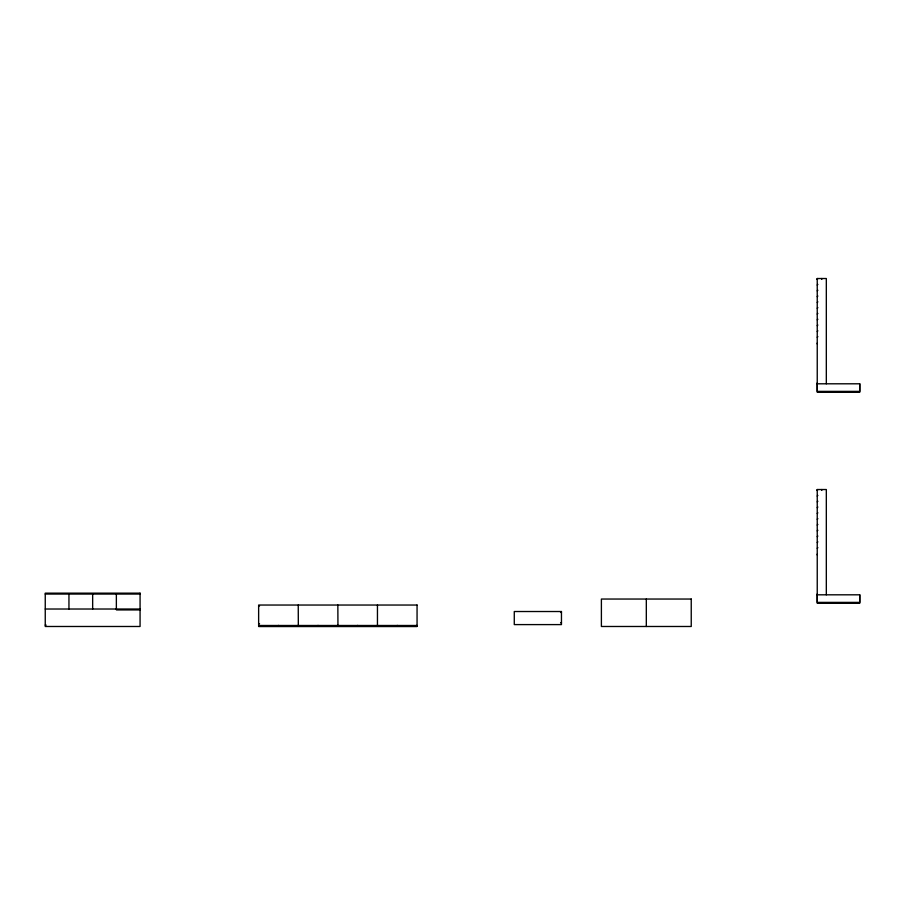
<?xml version="1.0" encoding="UTF-8"?>
<svg xmlns="http://www.w3.org/2000/svg" width="905" height="905" viewBox="0 0 905 905"><rect width="100%" height="100%" fill="white"/><g stroke="black" fill="none" stroke-linecap="round" stroke-linejoin="round"><path stroke-width="1.36" d="M826.322 594.811L826.322 489.526L817.238 489.526L817.238 602.391L859.75 602.391L859.75 594.811L817.238 594.811M826.322 383.799L826.322 278.514L817.238 278.514L817.238 391.379L859.75 391.379L859.75 383.799L817.238 383.799M817.238 279.26L817.871 278.627M817.238 285.064L817.871 284.43M817.238 290.867L817.871 290.234M817.238 296.67L817.871 296.026M817.238 302.462L817.871 301.829M817.238 308.266L817.871 307.632M817.238 314.069L817.871 313.435M817.238 319.872L817.871 319.239M817.238 325.676L817.871 325.042M817.238 331.479L817.871 330.834M817.238 337.271L817.871 336.637M817.238 490.272L817.871 489.639M817.238 496.076L817.871 495.442M817.238 501.879L817.871 501.246M817.238 507.682L817.871 507.049M817.238 513.486L817.871 512.841M817.238 519.278L817.871 518.644M817.238 525.081L817.871 524.448M817.238 530.884L817.871 530.251M817.238 536.688L817.871 536.054M817.238 542.491L817.871 541.857M817.238 548.294L817.871 547.649M45.25 594.053L140.071 594.053M258.638 605.931L259.531 605.931M45.25 609.02L140.071 609.02M560.557 612.414L561.462 612.414M560.557 622.798L561.462 622.798M258.638 623.692L259.531 623.692M45.25 625.095L46.144 625.095M258.638 625.491L417.058 625.491M258.728 626.384L278.333 626.384L278.333 625.491M337.848 605.038L337.95 626.384L357.543 626.384L357.543 625.491M859.75 383.799L859.75 392.272L817.238 392.272L817.238 382.894M859.75 594.811L859.75 603.284L817.238 603.284L817.238 593.906M821.774 278.514L821.774 279.407M821.774 489.526L821.774 490.42M817.238 278.514L817.238 279.407M817.238 343.074L817.238 343.979M817.238 489.526L817.238 490.42M817.238 554.086L817.238 554.991M646.317 599.042L646.317 626.486M416.911 625.491L416.911 626.384L397.352 626.384L397.352 625.491M397.148 625.491L397.148 626.384L377.6 626.384L377.6 625.491M377.453 605.038L377.453 625.491M377.306 625.491L377.306 626.384L357.747 626.384L357.747 625.491M337.995 625.491L337.995 626.384M337.689 625.491L337.689 626.384L318.141 626.384L318.141 625.491M317.938 625.491L317.938 626.384L298.333 626.384L298.243 605.038M298.084 625.491L298.084 626.384L278.536 626.384L278.536 625.491M139.97 609.02L139.97 609.925L116.462 609.925L116.462 609.02M116.36 594.053L116.36 609.02M92.661 594.053L92.661 609.02M68.95 594.053L68.95 609.02M140.071 593.16L45.25 593.16L45.25 626.486L140.071 626.486L140.071 593.16M691.239 599.042L601.395 599.042L601.395 626.486L691.239 626.486L691.239 599.042M417.058 605.038L258.638 605.038L258.638 626.486L417.058 626.486L417.058 605.038M561.462 611.52L514.278 611.52L514.278 624.597L561.462 624.597L561.462 611.52"/></g></svg>
